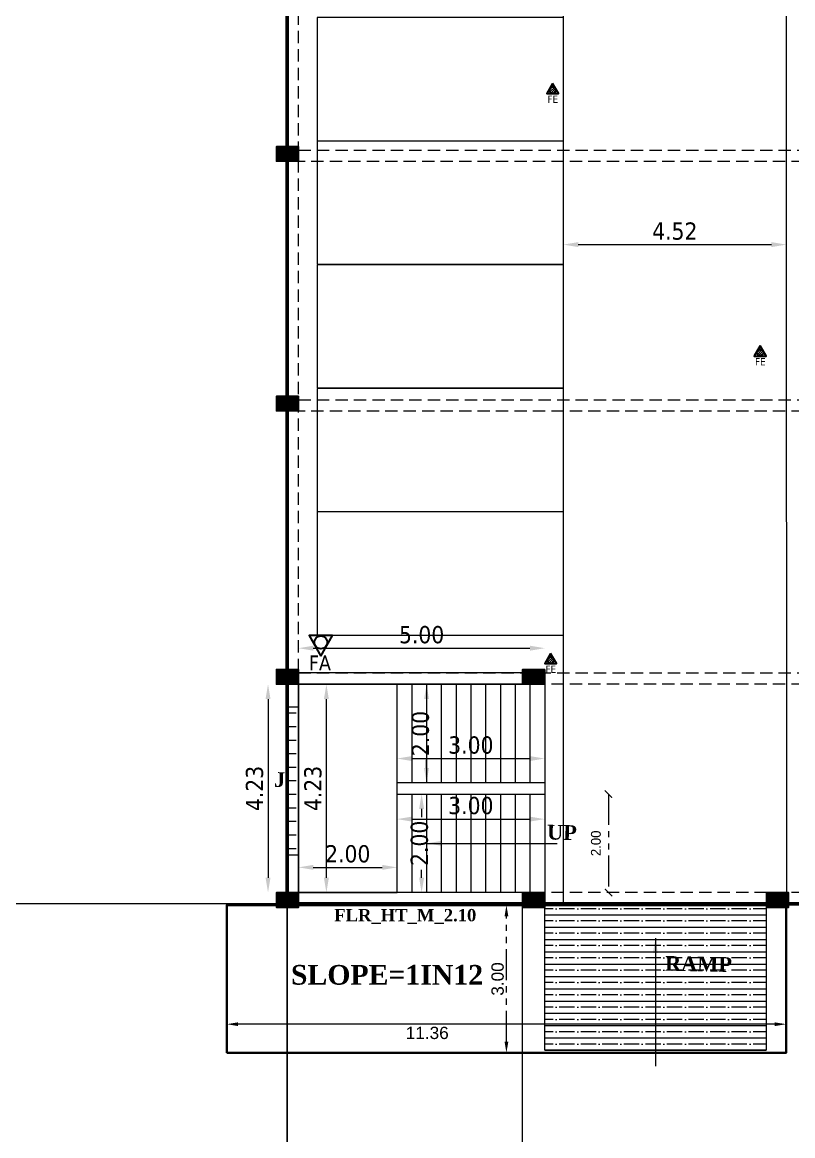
# Model space of a CAD drawing. Header units: metres. Extents: x -44 to 239, y -4 to 219.
# Drawn here: x 11.71 to 27.36, y 112.31 to 134.92 of the extents above; entities that cross this region are included whole.
import ezdxf

# ---------------------------------------------------------------- set-up
doc = ezdxf.new("R2010")
doc.units = ezdxf.units.M
doc.header["$MEASUREMENT"] = 0
doc.linetypes.add('001- GROUND FLOOR PLAN$0$HIDDEN', pattern=[0.375, 0.25, -0.125])
doc.linetypes.add('PHANTOM2', pattern=[1.25, 0.625, -0.125, 0.125, -0.125, 0.125, -0.125])
for name, color, linetype in [('0 @ 1', 7, 'Continuous'), ('BLK_1_INTERNAL_VEHICULAR_ACCESS', 161, 'Continuous'), ('BLK_1_LVL_0_SIDE_SETBACK2', 102, 'Continuous'), ('BLK_2_COVERED_AREA', 140, 'Continuous'), ('BLK_2_FLR_0_BLT_UP_AREA', 8, 'Continuous'), ('BLK_2_FLR_0_EXIT_WIDTH_DOOR', 2, 'Continuous'), ('BLK_2_FLR_0_STAIR_1', 1, 'Continuous'), ('BLK_2_FLR_0_STAIR_1 @ 1', 1, 'Continuous'), ('BLK_2_FLR_0_STAIR_1_FLIGHT_1', 7, 'Continuous'), ('BLK_2_FLR_0_STAIR_1_FLIGHT_1 @ 1', 7, 'Continuous'), ('BLK_2_FLR_0_STAIR_1_FLIGHT_2', 7, 'Continuous'), ('BLK_2_FLR_0_STAIR_1_FLIGHT_2 @ 1', 7, 'Continuous'), ('BLK_2_FLR_0_STAIR_1_LANDING_1', 7, 'Continuous'), ('BLK_2_FLR_0_STAIR_1_LANDING_1 @ 1', 7, 'Continuous'), ('BLK_2_FLR_0_STILT', 7, 'Continuous'), ('BLK_2_LVL_0_BLDG_FOOT_PRINT', 1, 'Continuous'), ('BLK_2_LVL_0_FRONT_SETBACK', 2, 'Continuous'), ('BLK_2_LVL_0_SIDE_SETBACK1', 171, 'Continuous'), ('DISTANCE_BLK', 238, 'Continuous'), ('DRIVE_WAY', 254, 'Continuous'), ('PARKING_SLOT', 30, 'Continuous'), ('PER_AISLE_WIDTH', 5, 'Continuous'), ('PER_AISLE_WIDTH @ 1', 5, 'Continuous')]:
    doc.layers.add(name, color=color, linetype=linetype)
for name, color, linetype, lineweight in [('A-Column RCC', 6, 'Continuous', 30), ('A-Hatch Concrete-TC', 253, 'Continuous', 0), ('BLK_2_DA_RAMP_1', 161, 'Continuous', 0)]:
    doc.layers.add(name, color=color, linetype=linetype, lineweight=lineweight)
doc.styles.add('CODE', font='tahoma.ttf')
doc.styles.add('MtXpl_Times_New_Roma', font='timesbd.ttf')
doc.styles.add('style2', font='swiss.ttf')
doc.styles.add('USA TEXT', font='GOTHIC.TTF')
doc.dimstyles.new('1-100-ED', dxfattribs={"dimtxt": 0.2, "dimasz": 0.15, "dimexe": 0.18, "dimexo": 0.0625, "dimgap": 0.15, "dimtad": 1, "dimzin": 0, "dimdsep": 46, "dimtxsty": 'USA TEXT', "dimblk": 'ARCHTICK', "dimcen": 0.1, "dimse1": 1, "dimse2": 1, "dimclrd": 256, "dimclrt": 256, "dimadec": 0, "dimazin": 0, "dimtfac": 1, "dimtofl": 0, "dimtmove": 0, "dimatfit": 3, "dimldrblk": 'ARCHTICK', "dimfxl": 0, "dimtolj": 1, "dimtzin": 0, "dimarcsym": 0})
doc.dimstyles.new('OUTER', dxfattribs={"dimscale": 0, "dimtxt": 0.35, "dimasz": 0.3, "dimexe": 0.18, "dimexo": 0.0625, "dimgap": 0.09, "dimtad": 1, "dimzin": 0, "dimdsep": 46, "dimtxsty": 'CODE', "dimcen": 0.09, "dimse1": 1, "dimse2": 1, "dimclrd": 256, "dimclrt": 1, "dimadec": 0, "dimazin": 0, "dimtfac": 1, "dimtofl": 0, "dimtmove": 2, "dimatfit": 3, "dimfxl": 0, "dimtolj": 1, "dimtzin": 0, "dimarcsym": 0})
doc.dimstyles.new('PLAN', dxfattribs={"dimtxt": 0.25, "dimasz": 0.23, "dimexe": 0.18, "dimexo": 0, "dimgap": 0.05, "dimtad": 1, "dimzin": 2, "dimdsep": 46, "dimtxsty": 'style2', "dimcen": 0.09, "dimse1": 1, "dimse2": 1, "dimclrd": 70, "dimclre": 50, "dimclrt": 4, "dimadec": 0, "dimazin": 0, "dimtfac": 1, "dimtofl": 0, "dimtmove": 2, "dimatfit": 3, "dimfxl": 0, "dimtvp": 0.1, "dimtolj": 1, "dimtzin": 2, "dimarcsym": 0})
pattern_1 = [(360, (-1700.8469, 1714.7938), (1e-16, 0.275), [0.2, -0.075]), (90, (-1700.8469, 1714.7938), (-0.275, 1e-16), [0.2, -0.075])]
pattern_2 = [(45, (-52.225648, 105.8303), (-0.022097087, 0.022097087), [])]
pattern_3 = [(45, (-47.97172, 112.07458), (-0.022097087, 0.022097087), [])]
pattern_4 = [(45, (-52.185354, 117.405315), (-0.022097087, 0.022097087), [])]
pattern_5 = [(45, (-52.225648, 105.8303), (-0.022097087, 0.022097087), [])]
pattern_6 = [(45, (-47.97172, 112.07458), (-0.022097087, 0.022097087), [])]
pattern_7 = [(45, (-52.185354, 117.405315), (-0.022097087, 0.022097087), [])]

# ---------------------------------------------------------------- blocks, each defined once
blk = doc.blocks.new('*D433')
at = {"layer": 'BLK_2_DA_RAMP_1', "color": 1, "lineweight": -2}
blk.add_line((26.995, 114.573), (16.096, 114.573), dxfattribs=at)
at = {"layer": 'BLK_2_DA_RAMP_1', "color": 1}
for points in [[(16.096, 114.611), (16.096, 114.535), (15.866, 114.573)], [(26.995, 114.611), (26.995, 114.535), (27.225, 114.573)]]:
    blk.add_solid(points, dxfattribs=at)
at = {"layer": 'Defpoints', "color": 0}
for p in [(15.866, 116.963), (27.225, 116.963), (15.866, 114.573)]:
    blk.add_point(p, dxfattribs=at)
at = {"layer": 'BLK_2_DA_RAMP_1', "lineweight": 40, "insert": (19.937, 114.395), "char_height": 0.25, "attachment_point": 5, "rotation": 0, "style": 'style2'}
blk.add_mtext('\\A1;11.36', dxfattribs=at)
blk = doc.blocks.new('*D434')
at = {"layer": 'BLK_2_DA_RAMP_1', "color": 2, "linetype": 'PHANTOM2', "lineweight": -2}
blk.add_line((21.545, 114.219), (21.545, 116.763), dxfattribs=at)
at = {"layer": 'BLK_2_DA_RAMP_1', "color": 2}
for points in [[(21.507, 116.763), (21.584, 116.763), (21.545, 116.993)], [(21.507, 114.219), (21.584, 114.219), (21.545, 113.989)]]:
    blk.add_solid(points, dxfattribs=at)
at = {"layer": 'Defpoints', "color": 0}
for p in [(20.836, 116.993), (21.545, 116.993), (20.836, 113.989)]:
    blk.add_point(p, dxfattribs=at)
at = {"layer": 'BLK_2_DA_RAMP_1', "color": 2, "lineweight": 40, "insert": (21.367, 115.491), "char_height": 0.25, "attachment_point": 5, "rotation": 90, "style": 'style2'}
blk.add_mtext('\\A1;3.00', dxfattribs=at)
blk = doc.blocks.new('cq')
at = {"layer": 'A-Hatch Concrete-TC'}
h = blk.add_hatch(dxfattribs=at)
h.set_pattern_fill('ANSI31', scale=0.01, angle=90)
h.set_pattern_definition([(135, (0, 0), (-0.00088388347648, -0.00088388347648), [])])
h.paths.add_polyline_path([(8280.033, -864.633), (8280.033, -864.333), (8279.583, -864.333), (8279.583, -864.633)])
at = {"layer": 'A-Column RCC', "color": 7}
blk.add_lwpolyline([(8280.033, -864.633), (8280.033, -864.333), (8279.583, -864.333), (8279.583, -864.633)], close=True, dxfattribs=at)
blk = doc.blocks.new('*D771')
at = {"lineweight": -2, "ltscale": 2}
blk.add_line((31.852, 167.733), (31.852, 117.516), dxfattribs=at)
at = {"ltscale": 2}
for points in [[(31.768, 167.733), (31.935, 167.733), (31.852, 168.233)], [(31.768, 117.516), (31.935, 117.516), (31.852, 117.016)]]:
    blk.add_solid(points, dxfattribs=at)
at = {"layer": 'Defpoints', "color": 0, "ltscale": 2}
for p in [(30.583, 168.233), (24.826, 117.016), (31.852, 117.016)]:
    blk.add_point(p, dxfattribs=at)
at = {"color": 1, "lineweight": 20, "ltscale": 2, "insert": (31.501, 142.624), "char_height": 0.5, "attachment_point": 5, "rotation": 90, "style": 'CODE'}
blk.add_mtext('\\A1;51.22', dxfattribs=at)
blk = doc.blocks.new('_ArchTick')
at = {"color": 0, "linetype": 'ByBlock', "const_width": 0.15}
blk.add_lwpolyline([(-0.5, -0.5), (0.5, 0.5)], dxfattribs=at)
blk = doc.blocks.new('*D472')
at = {"layer": 'BLK_2_FLR_0_EXIT_WIDTH_DOOR', "linetype": 'PHANTOM2', "lineweight": -2}
blk.add_line((23.618, 119.246), (23.618, 117.246), dxfattribs=at)
at = {"layer": 'Defpoints', "color": 0}
for p in [(22.023, 119.246), (22.098, 117.246), (23.618, 117.246)]:
    blk.add_point(p, dxfattribs=at)
at = {"layer": 'BLK_2_FLR_0_EXIT_WIDTH_DOOR', "lineweight": -2, "xscale": 0.15, "yscale": 0.15, "zscale": 0.15}
for p, rotation in [((23.618, 119.246), 90), ((23.618, 117.246), 270)]:
    blk.add_blockref('_ArchTick', p, dxfattribs=dict(at, rotation=rotation))
at = {"layer": 'BLK_2_FLR_0_EXIT_WIDTH_DOOR', "insert": (23.363, 118.246), "char_height": 0.2, "attachment_point": 5, "rotation": 90, "style": 'USA TEXT'}
blk.add_mtext('\\A1;2.00', dxfattribs=at)
blk = doc.blocks.new('*D775')
at = {"layer": 'BLK_2_FLR_0_STAIR_1_LANDING_1', "lineweight": -2}
blk.add_line((17.889, 117.546), (17.889, 121.176), dxfattribs=at)
at = {"layer": 'BLK_2_FLR_0_STAIR_1_LANDING_1'}
for points in [[(17.839, 121.176), (17.939, 121.176), (17.889, 121.476)], [(17.839, 117.546), (17.939, 117.546), (17.889, 117.246)]]:
    blk.add_solid(points, dxfattribs=at)
at = {"layer": 'Defpoints', "color": 0}
for p in [(17.889, 121.476), (17.889, 121.476), (17.889, 117.246)]:
    blk.add_point(p, dxfattribs=at)
at = {"layer": 'BLK_2_FLR_0_STAIR_1_LANDING_1', "color": 1, "insert": (17.617, 119.361), "char_height": 0.35, "attachment_point": 5, "rotation": 90, "style": 'CODE'}
blk.add_mtext('\\A1;4.23', dxfattribs=at)
blk = doc.blocks.new('*D776')
at = {"layer": 'BLK_2_FLR_0_STAIR_1_LANDING_1', "lineweight": -2}
blk.add_line((17.623, 117.758), (19.023, 117.758), dxfattribs=at)
at = {"layer": 'BLK_2_FLR_0_STAIR_1_LANDING_1'}
for points in [[(17.623, 117.808), (17.623, 117.708), (17.323, 117.758)], [(19.023, 117.808), (19.023, 117.708), (19.323, 117.758)]]:
    blk.add_solid(points, dxfattribs=at)
at = {"layer": 'Defpoints', "color": 0}
for p in [(17.323, 117.758), (19.323, 117.758), (19.323, 117.758)]:
    blk.add_point(p, dxfattribs=at)
at = {"layer": 'BLK_2_FLR_0_STAIR_1_LANDING_1', "color": 1, "insert": (18.323, 118.031), "char_height": 0.35, "attachment_point": 5, "style": 'CODE'}
blk.add_mtext('\\A1;2.00', dxfattribs=at)
blk = doc.blocks.new('*D777')
at = {"layer": 'BLK_2_FLR_0_STAIR_1_FLIGHT_2', "lineweight": -2}
for p, q in [((19.923, 121.176), (19.923, 121.01)), ((19.923, 119.776), (19.923, 119.941))]:
    blk.add_line(p, q, dxfattribs=at)
at = {"layer": 'BLK_2_FLR_0_STAIR_1_FLIGHT_2'}
for points in [[(19.873, 121.176), (19.973, 121.176), (19.923, 121.476)], [(19.873, 119.776), (19.973, 119.776), (19.923, 119.476)]]:
    blk.add_solid(points, dxfattribs=at)
at = {"layer": 'Defpoints', "color": 0}
for p in [(19.323, 121.476), (19.323, 119.476), (19.923, 119.476)]:
    blk.add_point(p, dxfattribs=at)
at = {"layer": 'BLK_2_FLR_0_STAIR_1_FLIGHT_2', "color": 1, "insert": (19.8, 120.476), "char_height": 0.35, "attachment_point": 5, "rotation": 90, "style": 'CODE'}
blk.add_mtext('\\A1;2.00', dxfattribs=at)
blk = doc.blocks.new('*D778')
at = {"layer": 'BLK_2_FLR_0_STAIR_1_FLIGHT_2', "lineweight": -2}
blk.add_line((19.623, 119.968), (22.023, 119.968), dxfattribs=at)
at = {"layer": 'BLK_2_FLR_0_STAIR_1_FLIGHT_2'}
for points in [[(19.623, 120.018), (19.623, 119.918), (19.323, 119.968)], [(22.023, 120.018), (22.023, 119.918), (22.323, 119.968)]]:
    blk.add_solid(points, dxfattribs=at)
at = {"layer": 'Defpoints', "color": 0}
for p in [(22.323, 119.968), (19.323, 119.476), (22.323, 119.476)]:
    blk.add_point(p, dxfattribs=at)
at = {"layer": 'BLK_2_FLR_0_STAIR_1_FLIGHT_2', "color": 1, "insert": (20.823, 120.24), "char_height": 0.35, "attachment_point": 5, "style": 'CODE'}
blk.add_mtext('\\A1;3.00', dxfattribs=at)
blk = doc.blocks.new('*D779')
at = {"layer": 'BLK_2_FLR_0_STAIR_1_FLIGHT_1', "lineweight": -2}
for p, q in [((19.823, 118.946), (19.823, 118.78)), ((19.823, 117.546), (19.823, 117.711))]:
    blk.add_line(p, q, dxfattribs=at)
at = {"layer": 'BLK_2_FLR_0_STAIR_1_FLIGHT_1'}
for points in [[(19.773, 118.946), (19.873, 118.946), (19.823, 119.246)], [(19.773, 117.546), (19.873, 117.546), (19.823, 117.246)]]:
    blk.add_solid(points, dxfattribs=at)
at = {"layer": 'Defpoints', "color": 0}
for p in [(19.623, 119.246), (19.623, 117.246), (19.823, 117.246)]:
    blk.add_point(p, dxfattribs=at)
at = {"layer": 'BLK_2_FLR_0_STAIR_1_FLIGHT_1', "color": 1, "insert": (19.78, 118.246), "char_height": 0.35, "attachment_point": 5, "rotation": 90, "style": 'CODE'}
blk.add_mtext('\\A1;2.00', dxfattribs=at)
blk = doc.blocks.new('*D780')
at = {"layer": 'BLK_2_FLR_0_STAIR_1_FLIGHT_1', "lineweight": -2}
blk.add_line((19.623, 118.738), (22.023, 118.738), dxfattribs=at)
at = {"layer": 'BLK_2_FLR_0_STAIR_1_FLIGHT_1'}
for points in [[(19.623, 118.788), (19.623, 118.688), (19.323, 118.738)], [(22.023, 118.788), (22.023, 118.688), (22.323, 118.738)]]:
    blk.add_solid(points, dxfattribs=at)
at = {"layer": 'Defpoints', "color": 0}
for p in [(19.323, 119.246), (22.323, 119.246), (22.323, 118.738)]:
    blk.add_point(p, dxfattribs=at)
at = {"layer": 'BLK_2_FLR_0_STAIR_1_FLIGHT_1', "color": 1, "insert": (20.823, 119.011), "char_height": 0.35, "attachment_point": 5, "style": 'CODE'}
blk.add_mtext('\\A1;3.00', dxfattribs=at)
blk = doc.blocks.new('*D781')
at = {"layer": 'BLK_2_FLR_0_STAIR_1', "lineweight": -2}
blk.add_line((17.623, 122.209), (22.023, 122.209), dxfattribs=at)
at = {"layer": 'BLK_2_FLR_0_STAIR_1'}
for points in [[(17.623, 122.259), (17.623, 122.159), (17.323, 122.209)], [(22.023, 122.259), (22.023, 122.159), (22.323, 122.209)]]:
    blk.add_solid(points, dxfattribs=at)
at = {"layer": 'Defpoints', "color": 0}
for p in [(22.323, 122.209), (17.323, 121.476), (22.323, 121.476)]:
    blk.add_point(p, dxfattribs=at)
at = {"layer": 'BLK_2_FLR_0_STAIR_1', "color": 1, "insert": (19.823, 122.481), "char_height": 0.35, "attachment_point": 5, "style": 'CODE'}
blk.add_mtext('\\A1;5.00', dxfattribs=at)
blk = doc.blocks.new('*D782')
at = {"layer": 'BLK_2_FLR_0_STAIR_1', "lineweight": -2}
blk.add_line((16.704, 121.176), (16.704, 117.546), dxfattribs=at)
at = {"layer": 'BLK_2_FLR_0_STAIR_1'}
for points in [[(16.654, 121.176), (16.754, 121.176), (16.704, 121.476)], [(16.654, 117.546), (16.754, 117.546), (16.704, 117.246)]]:
    blk.add_solid(points, dxfattribs=at)
at = {"layer": 'Defpoints', "color": 0}
for p in [(18.323, 121.476), (16.704, 117.246), (18.323, 117.246)]:
    blk.add_point(p, dxfattribs=at)
at = {"layer": 'BLK_2_FLR_0_STAIR_1', "color": 1, "insert": (16.432, 119.361), "char_height": 0.35, "attachment_point": 5, "rotation": 90, "style": 'CODE'}
blk.add_mtext('\\A1;4.23', dxfattribs=at)
blk = doc.blocks.new('*D757')
at = {"layer": 'Defpoints', "color": 0}
for p in [(22.704, 131.331, 800.872), (27.227, 131.333, 800.872), (27.227, 130.405)]:
    blk.add_point(p, dxfattribs=at)
at = {"layer": 'PER_AISLE_WIDTH', "lineweight": -2}
blk.add_line((23.004, 130.405), (26.927, 130.405), dxfattribs=at)
at = {"layer": 'PER_AISLE_WIDTH'}
for points in [[(23.004, 130.455), (23.004, 130.355), (22.704, 130.405)], [(26.927, 130.455), (26.927, 130.355), (27.227, 130.405)]]:
    blk.add_solid(points, dxfattribs=at)
at = {"layer": 'PER_AISLE_WIDTH', "color": 1, "insert": (24.965, 130.677), "char_height": 0.35, "attachment_point": 5, "style": 'CODE'}
blk.add_mtext('\\A1;4.52', dxfattribs=at)

msp = doc.modelspace()

# ---------------------------------------------------------------- hatches: boundary and pattern name
at = {"lineweight": 25}
h = msp.add_hatch(dxfattribs=at)
h.set_pattern_fill('ANSI31', color=256, scale=0.25)
h.set_pattern_definition(pattern_4)
h.paths.add_polyline_path([(22.41796, 133.54057, 1), (22.5491, 133.54057, 1)])
h = msp.add_hatch(dxfattribs=at)
h.set_pattern_fill('ANSI31', color=256, scale=0.25)
h.set_pattern_definition(pattern_4)
h.paths.add_polyline_path([(22.41796, 133.54057, 1), (22.5491, 133.54057, 1)])
h = msp.add_hatch(dxfattribs=at)
h.set_pattern_fill('ANSI31', color=256, scale=0.25)
h.set_pattern_definition(pattern_7)
h.paths.add_polyline_path([(22.41796, 133.54057, 1), (22.5491, 133.54057, 1)])
h = msp.add_hatch(dxfattribs=at)
h.set_pattern_fill('ANSI31', color=256, scale=0.25)
h.set_pattern_definition(pattern_7)
h.paths.add_polyline_path([(22.41796, 133.54057, 1), (22.5491, 133.54057, 1)])
h = msp.add_hatch(dxfattribs=at)
h.set_pattern_fill('ANSI31', color=256, scale=0.25)
h.set_pattern_definition(pattern_3)
h.paths.add_polyline_path([(26.6316, 128.20984, 1), (26.76274, 128.20984, 1)])
h = msp.add_hatch(dxfattribs=at)
h.set_pattern_fill('ANSI31', color=256, scale=0.25)
h.set_pattern_definition(pattern_3)
h.paths.add_polyline_path([(26.6316, 128.20984, 1), (26.76274, 128.20984, 1)])
h = msp.add_hatch(dxfattribs=at)
h.set_pattern_fill('ANSI31', color=256, scale=0.25)
h.set_pattern_definition(pattern_6)
h.paths.add_polyline_path([(26.6316, 128.20984, 1), (26.76274, 128.20984, 1)])
h = msp.add_hatch(dxfattribs=at)
h.set_pattern_fill('ANSI31', color=256, scale=0.25)
h.set_pattern_definition(pattern_6)
h.paths.add_polyline_path([(26.6316, 128.20984, 1), (26.76274, 128.20984, 1)])
h = msp.add_hatch(dxfattribs=at)
h.set_pattern_fill('ANSI31', color=256, scale=0.25)
h.set_pattern_definition(pattern_2)
h.paths.add_polyline_path([(22.37767, 121.96556, 1), (22.50881, 121.96556, 1)])
h = msp.add_hatch(dxfattribs=at)
h.set_pattern_fill('ANSI31', color=256, scale=0.25)
h.set_pattern_definition(pattern_2)
h.paths.add_polyline_path([(22.37767, 121.96556, 1), (22.50881, 121.96556, 1)])
h = msp.add_hatch(dxfattribs=at)
h.set_pattern_fill('ANSI31', color=256, scale=0.25)
h.set_pattern_definition(pattern_5)
h.paths.add_polyline_path([(22.37767, 121.96556, 1), (22.50881, 121.96556, 1)])
h = msp.add_hatch(dxfattribs=at)
h.set_pattern_fill('ANSI31', color=256, scale=0.25)
h.set_pattern_definition(pattern_5)
h.paths.add_polyline_path([(22.37767, 121.96556, 1), (22.50881, 121.96556, 1)])
at = {"lineweight": 20}
h = msp.add_hatch(dxfattribs=at)
h.set_pattern_fill('ANGLE')
h.set_pattern_definition(pattern_1)
h.paths.add_polyline_path([(17.32337, 121.01549), (17.09414, 121.01549), (17.0975, 118.01549), (17.32337, 118.01549)])
h = msp.add_hatch(dxfattribs=at)
h.set_pattern_fill('ANGLE')
h.set_pattern_definition(pattern_1)
h.paths.add_polyline_path([(17.32337, 121.01549), (17.09414, 121.01549), (17.0975, 118.01549), (17.32337, 118.01549)])
h = msp.add_hatch()
h.set_pattern_fill('ANSI35', color=256, angle=135)
h.set_pattern_definition([(180, (-1776.82037, 1714.7938), (0, -0.25), []), (180, (-1776.94537, 1714.9188), (0, -0.25), [0.3125, -0.0625, 0, -0.0625])])
h.paths.add_polyline_path([(22.32337, 117.01595), (22.32337, 114.04243), (26.82209, 114.04243), (26.82209, 117.01595)])

# ---------------------------------------------------------------- linework, layer by layer
at = {"color": 7, "linetype": '001- GROUND FLOOR PLAN$0$HIDDEN', "lineweight": 20}
for p, q in [((17.32337, 132.32595, 800.872), (30.58337, 132.32595, 800.872)), ((17.32337, 132.32595, 800.872), (30.58337, 132.32595, 800.872)), ((30.58337, 132.09595, 800.872), (17.32337, 132.09595, 800.872)), ((30.58337, 132.09595, 800.872), (17.32337, 132.09595, 800.872)), ((17.32337, 127.25595, 800.872), (30.58337, 127.25595, 800.872)), ((17.32337, 127.25595, 800.872), (30.58337, 127.25595, 800.872)), ((30.58337, 127.02595, 800.872), (17.32337, 127.02595, 800.872)), ((30.58337, 127.02595, 800.872), (17.32337, 127.02595, 800.872)), ((17.32337, 121.70595, 800.872), (30.58337, 121.70595, 800.872)), ((17.32337, 121.70595, 800.872), (30.58337, 121.70595, 800.872)), ((30.58337, 121.47595, 800.872), (17.32337, 121.47595, 800.872)), ((30.58337, 121.47595, 800.872), (17.32337, 121.47595, 800.872))]:
    msp.add_line(p, q, dxfattribs=at)
at = {"color": 7, "lineweight": 20}
for p, q in [((17.32337, 121.70595, 800.872), (17.09337, 121.70595, 800.872)), ((17.09337, 121.70595, 800.872), (17.09837, 117.24595, 800.872)), ((17.32337, 121.70595, 800.872), (17.09337, 121.70595, 800.872)), ((17.09337, 121.70595, 800.872), (17.09837, 117.24595, 800.872)), ((17.32337, 117.24595, 800.872), (17.32337, 121.47595, 800.872)), ((17.32337, 117.24595, 800.872), (17.32337, 121.47595, 800.872)), ((19.92337, 121.47595, 800.872), (19.92337, 119.47595, 800.872)), ((20.52337, 121.47595, 800.872), (20.52337, 119.47595, 800.872)), ((20.82337, 121.47595, 800.872), (20.82337, 119.47595, 800.872)), ((21.12337, 121.47595, 800.872), (21.12337, 119.47595, 800.872)), ((21.42337, 121.47595, 800.872), (21.42337, 119.47595, 800.872)), ((21.72337, 121.47595, 800.872), (21.72337, 119.47595, 800.872)), ((22.02337, 121.47595, 800.872), (22.02337, 119.47595, 800.872)), ((17.09414, 121.01549, 800.872), (17.32337, 121.01549, 800.872)), ((17.09414, 121.01549, 800.872), (17.32337, 121.01549, 800.872)), ((19.62337, 119.24595, 800.872), (19.62337, 117.24595, 800.872)), ((19.92337, 119.24595, 800.872), (19.92337, 117.24595, 800.872)), ((20.22337, 119.24595, 800.872), (20.22337, 117.24595, 800.872)), ((20.52337, 119.24595, 800.872), (20.52337, 117.24595, 800.872)), ((20.82337, 119.24595, 800.872), (20.82337, 117.24595, 800.872)), ((21.12337, 119.24595, 800.872), (21.12337, 117.24595, 800.872)), ((21.42337, 119.24595, 800.872), (21.42337, 117.24595, 800.872)), ((21.72337, 119.24595, 800.872), (21.72337, 117.24595, 800.872)), ((22.02337, 119.24595, 800.872), (22.02337, 117.24595, 800.872)), ((17.09414, 118.01549, 800.872), (17.32337, 118.01549, 800.872)), ((17.09414, 118.01549, 800.872), (17.32337, 118.01549, 800.872)), ((21.87337, 117.01595, 800.872), (17.32337, 117.01595, 800.872)), ((21.87337, 117.01595, 800.872), (17.32337, 117.01595, 800.872))]:
    msp.add_line(p, q, dxfattribs=at)
at = {"color": 7, "linetype": '001- GROUND FLOOR PLAN$0$HIDDEN', "lineweight": 20, "elevation": 800.872}
msp.add_lwpolyline([(17.32337, 117.24595), (17.32337, 168.00295), (30.58337, 168.00295), (30.58337, 117.24595)], close=True, dxfattribs=at)
at = {"lineweight": 35, "elevation": 800.872}
for points in [[(22.48353, 133.67899), (22.36366, 133.47136), (22.60341, 133.47136)], [(22.48353, 133.67899), (22.36366, 133.47136), (22.60341, 133.47136)], [(22.48353, 133.67899), (22.36366, 133.47136), (22.60341, 133.47136)], [(22.48353, 133.67899), (22.36366, 133.47136), (22.60341, 133.47136)], [(26.69717, 128.34825), (26.5773, 128.14063), (26.81704, 128.14063)], [(26.69717, 128.34825), (26.5773, 128.14063), (26.81704, 128.14063)], [(26.69717, 128.34825), (26.5773, 128.14063), (26.81704, 128.14063)], [(26.69717, 128.34825), (26.5773, 128.14063), (26.81704, 128.14063)], [(17.77651, 122.05028), (18.01626, 122.46554), (17.53677, 122.46554)], [(17.77651, 122.05028), (18.01626, 122.46554), (17.53677, 122.46554)], [(17.77651, 122.05028), (18.01626, 122.46554), (17.53677, 122.46554)], [(17.77651, 122.05028), (18.01626, 122.46554), (17.53677, 122.46554)], [(22.44324, 122.10398), (22.32337, 121.89635), (22.56311, 121.89635)], [(22.44324, 122.10398), (22.32337, 121.89635), (22.56311, 121.89635)], [(22.44324, 122.10398), (22.32337, 121.89635), (22.56311, 121.89635)], [(22.44324, 122.10398), (22.32337, 121.89635), (22.56311, 121.89635)]]:
    msp.add_lwpolyline(points, close=True, dxfattribs=at)
at = {"color": 7, "lineweight": 20, "elevation": 800.872}
for points in [[(22.32337, 121.70595), (17.32337, 121.70595)], [(22.32337, 121.70595), (17.32337, 121.70595)], [(22.32337, 121.47595), (17.32337, 121.47595)], [(22.32337, 121.47595), (17.32337, 121.47595)], [(21.87337, 117.24595), (17.32337, 117.24595)], [(21.87337, 117.24595), (17.32337, 117.24595)]]:
    msp.add_lwpolyline(points, dxfattribs=at)
at = {"color": 1, "elevation": 800.872}
msp.add_lwpolyline([(22.32337, 114.04243), (22.32337, 117.01595), (26.82209, 117.01595), (26.82209, 114.04243)], close=True, dxfattribs=at)
at = {"lineweight": 35}
for centre, radius in [((22.48353, 133.54057, 800.872), 0.06557), ((22.48353, 133.54057, 800.872), 0.06557), ((22.48353, 133.54057, 800.872), 0.06557), ((22.48353, 133.54057, 800.872), 0.06557), ((26.69717, 128.20984, 800.872), 0.06557), ((26.69717, 128.20984, 800.872), 0.06557), ((26.69717, 128.20984, 800.872), 0.06557), ((26.69717, 128.20984, 800.872), 0.06557), ((17.77651, 122.32712, 800.872), 0.13114), ((17.77651, 122.32712, 800.872), 0.13114), ((17.77651, 122.32712, 800.872), 0.13114), ((17.77651, 122.32712, 800.872), 0.13114), ((22.44324, 121.96556, 800.872), 0.06557), ((22.44324, 121.96556, 800.872), 0.06557), ((22.44324, 121.96556, 800.872), 0.06557), ((22.44324, 121.96556, 800.872), 0.06557)]:
    msp.add_circle(centre, radius, dxfattribs=at)
at = {"layer": 'BLK_1_INTERNAL_VEHICULAR_ACCESS', "elevation": 800.872}
msp.add_lwpolyline([(37.22253, 168.33163), (37.22253, 196.79776), (-10.44671, 196.79764), (-10.45737, 111.01831), (17.09253, 111.01529), (17.09259, 168.33163)], close=True, dxfattribs=at)
at = {"layer": 'BLK_1_LVL_0_SIDE_SETBACK2', "elevation": 800.872}
msp.add_lwpolyline([(31.22253, 174.33163), (31.22254, 190.79775), (38.03085, 190.79775), (38.03085, 117.01595), (11.09253, 117.01595), (11.0926, 174.33163)], close=True, dxfattribs=at)
at = {"layer": 'BLK_2_COVERED_AREA', "lineweight": 60, "elevation": 800.872}
msp.add_lwpolyline([(17.09337, 117.01595), (17.09337, 168.23295), (30.81337, 168.23295), (30.81337, 117.01595)], close=True, dxfattribs=at)
at = {"layer": 'BLK_2_DA_RAMP_1', "color": 1, "lineweight": 40, "elevation": 800.872}
msp.add_lwpolyline([(15.86588, 113.98948), (27.22497, 113.98948), (27.22497, 116.993), (15.86588, 116.993)], close=True, dxfattribs=at)
at = {"layer": 'BLK_2_FLR_0_BLT_UP_AREA', "color": 8, "lineweight": 20, "elevation": 800.872}
msp.add_lwpolyline([(17.09337, 117.01595), (17.09337, 168.23295), (30.81337, 168.23295), (30.81337, 117.01595)], close=True, dxfattribs=at)
at = {"layer": 'BLK_2_FLR_0_STAIR_1', "color": 1, "elevation": 800.872}
msp.add_lwpolyline([(17.32337, 121.47595), (22.32337, 121.47595), (22.32337, 117.24595), (17.32337, 117.24595)], close=True, dxfattribs=at)
at = {"layer": 'BLK_2_FLR_0_STAIR_1_FLIGHT_1', "lineweight": 20}
for p, q in [((19.62337, 119.24595, 800.872), (19.62337, 117.24595, 800.872)), ((19.92337, 119.24595, 800.872), (19.92337, 117.24595, 800.872)), ((20.22337, 119.24595, 800.872), (20.22337, 117.24595, 800.872)), ((20.52337, 119.24595, 800.872), (20.52337, 117.24595, 800.872)), ((20.82337, 119.24595, 800.872), (20.82337, 117.24595, 800.872)), ((21.12337, 119.24595, 800.872), (21.12337, 117.24595, 800.872)), ((21.42337, 119.24595, 800.872), (21.42337, 117.24595, 800.872)), ((21.72337, 119.24595, 800.872), (21.72337, 117.24595, 800.872)), ((22.02337, 119.24595, 800.872), (22.02337, 117.24595, 800.872))]:
    msp.add_line(p, q, dxfattribs=at)
at = {"layer": 'BLK_2_FLR_0_STAIR_1_FLIGHT_1', "elevation": 800.872}
msp.add_lwpolyline([(19.32337, 119.24595), (22.32337, 119.24595), (22.32337, 117.24595), (19.32337, 117.24595)], close=True, dxfattribs=at)
at = {"layer": 'BLK_2_FLR_0_STAIR_1_FLIGHT_2', "lineweight": 20}
for p, q in [((19.62337, 121.47595, 800.872), (19.62337, 119.47595, 800.872)), ((20.22337, 121.47595, 800.872), (20.22337, 119.47595, 800.872)), ((20.52337, 121.47595, 800.872), (20.52337, 119.47595, 800.872)), ((20.82337, 121.47595, 800.872), (20.82337, 119.47595, 800.872)), ((21.12337, 121.47595, 800.872), (21.12337, 119.47595, 800.872)), ((21.42337, 121.47595, 800.872), (21.42337, 119.47595, 800.872)), ((21.72337, 121.47595, 800.872), (21.72337, 119.47595, 800.872)), ((22.02337, 121.47595, 800.872), (22.02337, 119.47595, 800.872))]:
    msp.add_line(p, q, dxfattribs=at)
at = {"layer": 'BLK_2_FLR_0_STAIR_1_FLIGHT_2', "color": 2, "lineweight": 20}
msp.add_line((19.92337, 121.47595, 800.872), (19.92337, 119.47595, 800.872), dxfattribs=at)
at = {"layer": 'BLK_2_FLR_0_STAIR_1_FLIGHT_2', "elevation": 800.872}
msp.add_lwpolyline([(19.32337, 121.47595), (22.32337, 121.47595), (22.32337, 119.47595), (19.32337, 119.47595)], close=True, dxfattribs=at)
at = {"layer": 'BLK_2_FLR_0_STAIR_1_LANDING_1', "elevation": 800.872}
msp.add_lwpolyline([(19.32337, 121.47595), (17.32337, 121.47595), (17.32337, 117.24595), (19.32337, 117.24595)], close=True, dxfattribs=at)
at = {"layer": 'BLK_2_FLR_0_STILT', "lineweight": 20, "elevation": 800.872}
msp.add_lwpolyline([(17.09337, 117.01595), (17.09337, 168.23295), (30.81337, 168.23295), (30.81337, 117.01595)], close=True, dxfattribs=at)
at = {"layer": 'BLK_2_LVL_0_BLDG_FOOT_PRINT', "lineweight": 60, "elevation": 800.872}
msp.add_lwpolyline([(17.09337, 117.01595), (17.09337, 168.23295), (30.81337, 168.23295), (30.81337, 117.01595)], close=True, dxfattribs=at)
at = {"layer": 'BLK_2_LVL_0_FRONT_SETBACK', "elevation": 800.872}
msp.add_lwpolyline([(17.09337, 117.01595), (17.08337, 83.35908), (30.80337, 93.6034), (30.80337, 117.01595)], close=True, dxfattribs=at)
at = {"layer": 'BLK_2_LVL_0_SIDE_SETBACK1', "elevation": 800.872}
msp.add_lwpolyline([(17.09337, 168.23296), (17.09337, 117.01595), (-10.48268, 117.01597), (-12.46403, 168.23295)], close=True, dxfattribs=at)
at = {"layer": 'DISTANCE_BLK', "elevation": 800.872}
msp.add_lwpolyline([(17.09337, 117.01595), (17.09337, 168.23295), (30.81337, 168.23295), (30.81337, 117.01595)], close=True, dxfattribs=at)
at = {"layer": 'DRIVE_WAY', "color": 255, "elevation": 800.872}
msp.add_lwpolyline([(21.87337, 117.01595), (27.87337, 117.01595), (27.87337, 103.89571), (21.87337, 99.41568)], close=True, dxfattribs=at)
at = {"layer": 'PARKING_SLOT', "color": 30, "lineweight": 20, "elevation": 800.872}
for points in [[(17.70372, 135.01571), (17.70372, 132.51571), (22.70372, 132.51571), (22.70372, 135.01571)], [(17.70372, 132.50571), (17.70372, 130.00571), (22.70372, 130.00571), (22.70372, 132.50571)], [(17.70372, 129.99571), (17.70372, 127.49571), (22.70372, 127.49571), (22.70372, 129.99571)], [(17.70372, 127.48571), (17.70372, 124.98571), (22.70372, 124.98571), (22.70372, 127.48571)], [(17.70372, 124.97571), (17.70372, 122.47571), (22.70372, 122.47571), (22.70372, 124.97571)]]:
    msp.add_lwpolyline(points, close=True, dxfattribs=at)
at = {"layer": 'PER_AISLE_WIDTH', "color": 5, "elevation": 800.872}
msp.add_lwpolyline([(27.23211, 117.01595), (22.70372, 117.01595), (22.70372, 163.54295), (27.21513, 163.54295)], close=True, dxfattribs=at)

# ---------------------------------------------------------------- block references
at = {"color": 7, "lineweight": 20, "xscale": -1, "rotation": 180}
for p in [(-8262.70996, -732.23657, 800.872), (-8262.70996, -732.23657, 800.872), (-8262.70996, -737.30657, 800.872), (-8262.70996, -737.30657, 800.872), (-8262.70996, -742.85657, 800.872), (-8257.70996, -742.85657, 800.872), (-8257.70996, -742.85657, 800.872), (-8262.70996, -747.38657, 800.872), (-8257.70996, -747.38657, 800.872), (-8257.70996, -747.38657, 800.872)]:
    msp.add_blockref('cq', p, dxfattribs=at)
at = {"color": 7, "lineweight": 20, "rotation": 180}
msp.add_blockref('cq', (8306.85669, -747.38657, 800.872), dxfattribs=at)
msp.add_blockref('cq', (8306.85669, -747.38657, 800.872), dxfattribs=at)

# ---------------------------------------------------------------- texts
at = {"lineweight": 35, "style": 'CODE'}
for s, height, p in [('FE', 0.15, (22.38138, 133.28097, 800.872)), ('FE', 0.15, (22.38138, 133.28097, 800.872)), ('FE', 0.15, (22.38138, 133.28097, 800.872)), ('FE', 0.15, (22.38138, 133.28097, 800.872)), ('FE', 0.15, (26.59502, 127.95023, 800.872)), ('FE', 0.15, (26.59502, 127.95023, 800.872)), ('FE', 0.15, (26.59502, 127.95023, 800.872)), ('FE', 0.15, (26.59502, 127.95023, 800.872)), ('FA', 0.3, (17.53564, 121.7607, 800.872)), ('FA', 0.3, (17.53564, 121.7607, 800.872)), ('FE', 0.15, (22.34109, 121.70595, 800.872)), ('FE', 0.15, (22.34109, 121.70595, 800.872)), ('FE', 0.15, (22.34109, 121.70595, 800.872)), ('FE', 0.15, (22.34109, 121.70595, 800.872))]:
    msp.add_text(s, height=height, dxfattribs=at).set_placement(p)
at = {"color": 7, "lineweight": 20, "style": 'MtXpl_Times_New_Roma'}
for s, p in [('J', (16.825, 119.39341, 800.872)), ('J', (16.825, 119.39341, 800.872)), ('UP', (22.36846, 118.32417, 800.872)), ('UP', (22.36846, 118.32417, 800.872)), ('RAMP', (24.76368, 115.65965, 800.872))]:
    msp.add_text(s, height=0.3, rotation=358.871089, dxfattribs=at).set_placement(p)
at = {"layer": 'BLK_2_DA_RAMP_1', "color": 1, "lineweight": 40, "insert": (17.16916, 115.77591, 800.872), "char_height": 0.4, "width": 3.6832875, "attachment_point": 1, "rotation": 0.000043, "style": 'MtXpl_Times_New_Roma'}
msp.add_mtext('SLOPE=1IN12', dxfattribs=at)
at = {"layer": 'BLK_2_FLR_0_STAIR_1', "color": 1, "insert": (18.04901, 116.91264, 800.872), "char_height": 0.25, "width": 2.5822321, "attachment_point": 1, "style": 'MtXpl_Times_New_Roma'}
msp.add_mtext('FLR_HT_M_2.10', dxfattribs=at)

# ---------------------------------------------------------------- dimensions: what is measured, and where the dimension line sits
at = {"layer": '0 @ 1', "color": 7, "lineweight": 20, "ltscale": 2}
dim = msp.add_linear_dim(base=(31.85158, 117.01595, 800.872), p1=(30.58337, 168.23295, 800.872), p2=(24.82635, 117.01595, 800.872), angle=90, dimstyle='OUTER', override={"dimscale": 1, "dimtxt": 0.5, "dimasz": 0.5, "dimtad": 3, "dimtix": 0, "dimtofl": 0, "dimtmove": 2, "dimatfit": 3}, dxfattribs=at)
dim.commit()
dim.dimension.update_dxf_attribs({"geometry": '*D771', "text_midpoint": (31.50117, 142.62445, 800.872)})
at = {"layer": 'BLK_2_DA_RAMP_1', "color": 1, "lineweight": 40}
dim = msp.add_linear_dim(base=(15.86588, 114.57306, 800.872), p1=(27.22497, 116.96301, 800.872), p2=(15.86588, 116.963, 800.872), angle=180.000043, dimstyle='PLAN', override={"dimclrd": 1, "dimclrt": 256, "dimfxl": 0.18, "dimfxlon": 1, "dimarcsym": 2}, dxfattribs=at)
dim.commit()
dim.dimension.update_dxf_attribs({"geometry": '*D433', "text_midpoint": (19.937, 114.39458, 800.872), "dimtype": 160})
at = {"layer": 'BLK_2_DA_RAMP_1', "color": 2, "lineweight": 40}
dim = msp.add_linear_dim(base=(21.54542, 116.993, 800.872), p1=(20.83617, 113.98948, 800.872), p2=(20.83617, 116.993, 800.872), angle=270.000043, dimstyle='PLAN', override={"dimclrd": 2, "dimclrt": 2, "dimfxl": 0.18, "dimfxlon": 1, "dimarcsym": 2}, dxfattribs=at)
dim.commit()
dim.dimension.update_dxf_attribs({"geometry": '*D434', "text_midpoint": (21.36695, 115.49124, 800.872)})
at = {"layer": 'BLK_2_FLR_0_EXIT_WIDTH_DOOR'}
dim = msp.add_linear_dim(base=(23.61845, 117.24595, 800.872), p1=(22.02337, 119.24595, 800.872), p2=(22.09837, 117.24595, 800.872), angle=90, dimstyle='1-100-ED', override={"dimfxl": 75, "dimarcsym": 2}, dxfattribs=at)
dim.commit()
dim.dimension.update_dxf_attribs({"geometry": '*D472', "text_midpoint": (23.36342, 118.24595, 800.872)})
at = {"layer": 'BLK_2_FLR_0_STAIR_1 @ 1', "color": 1}
dim = msp.add_linear_dim(base=(22.32337, 122.20923, 800.872), p1=(17.32337, 121.47595, 800.872), p2=(22.32337, 121.47595, 800.872), dimstyle='OUTER', override={"dimscale": 1, "dimtix": 0, "dimtofl": 0, "dimtmove": 2, "dimatfit": 3}, dxfattribs=at)
dim.commit()
dim.dimension.update_dxf_attribs({"geometry": '*D781', "text_midpoint": (19.82337, 122.4814, 800.872)})
dim = msp.add_linear_dim(base=(16.70432, 117.24595, 800.872), p1=(18.32337, 121.47595, 800.872), p2=(18.32337, 117.24595, 800.872), angle=90, dimstyle='OUTER', override={"dimscale": 1, "dimtix": 0, "dimtofl": 0, "dimtmove": 2, "dimatfit": 3}, dxfattribs=at)
dim.commit()
dim.dimension.update_dxf_attribs({"geometry": '*D782', "text_midpoint": (16.43204, 119.36095, 800.872)})
at = {"layer": 'BLK_2_FLR_0_STAIR_1_FLIGHT_1 @ 1', "color": 1}
dim = msp.add_linear_dim(base=(22.32337, 118.7383, 800.872), p1=(19.32337, 119.24595, 800.872), p2=(22.32337, 119.24595, 800.872), dimstyle='OUTER', override={"dimscale": 1, "dimtix": 0, "dimtofl": 0, "dimtmove": 2, "dimatfit": 3}, dxfattribs=at)
dim.commit()
dim.dimension.update_dxf_attribs({"geometry": '*D780', "text_midpoint": (20.82337, 119.01059, 800.872)})
at = {"layer": 'BLK_2_FLR_0_STAIR_1_FLIGHT_1 @ 1', "color": 2}
dim = msp.add_linear_dim(base=(19.82337, 117.24595, 800.872), p1=(19.62337, 119.24595, 800.872), p2=(19.62337, 117.24595, 800.872), angle=90, dimstyle='OUTER', override={"dimscale": 1, "dimtix": 0, "dimtofl": 0, "dimtmove": 2, "dimatfit": 3}, dxfattribs=at)
dim.commit()
dim.dimension.update_dxf_attribs({"geometry": '*D779', "text_midpoint": (19.77974, 118.24595, 800.872), "dimtype": 128})
at = {"layer": 'BLK_2_FLR_0_STAIR_1_FLIGHT_2 @ 1', "color": 2}
dim = msp.add_linear_dim(base=(19.92337, 119.47595, 800.872), p1=(19.32337, 121.47595, 800.872), p2=(19.32337, 119.47595, 800.872), angle=90, dimstyle='OUTER', override={"dimscale": 1, "dimtix": 0, "dimtofl": 0, "dimtmove": 2, "dimatfit": 3}, dxfattribs=at)
dim.commit()
dim.dimension.update_dxf_attribs({"geometry": '*D777', "text_midpoint": (19.80027, 120.47595, 800.872), "dimtype": 128})
at = {"layer": 'BLK_2_FLR_0_STAIR_1_FLIGHT_2 @ 1', "color": 1}
dim = msp.add_linear_dim(base=(22.32337, 119.96803, 800.872), p1=(19.32337, 119.47595, 800.872), p2=(22.32337, 119.47595, 800.872), dimstyle='OUTER', override={"dimscale": 1, "dimtix": 0, "dimtofl": 0, "dimtmove": 2, "dimatfit": 3}, dxfattribs=at)
dim.commit()
dim.dimension.update_dxf_attribs({"geometry": '*D778', "text_midpoint": (20.82337, 120.24032, 800.872)})
at = {"layer": 'BLK_2_FLR_0_STAIR_1_LANDING_1 @ 1', "color": 1}
dim = msp.add_linear_dim(base=(17.88922, 121.47595, 800.872), p1=(17.88922, 117.24595, 800.872), p2=(17.88922, 121.47595, 800.872), angle=90, dimstyle='OUTER', override={"dimscale": 1, "dimtix": 0, "dimtofl": 0, "dimtmove": 2, "dimatfit": 3}, dxfattribs=at)
dim.commit()
dim.dimension.update_dxf_attribs({"geometry": '*D775', "text_midpoint": (17.61694, 119.36095, 800.872)})
at = {"layer": 'BLK_2_FLR_0_STAIR_1_LANDING_1 @ 1', "color": 2}
dim = msp.add_linear_dim(base=(19.32337, 117.75835, 800.872), p1=(17.32337, 117.75835, 800.872), p2=(19.32337, 117.75835, 800.872), dimstyle='OUTER', override={"dimscale": 1, "dimtix": 0, "dimtofl": 0, "dimtmove": 2, "dimatfit": 3}, dxfattribs=at)
dim.commit()
dim.dimension.update_dxf_attribs({"geometry": '*D776', "text_midpoint": (18.32337, 118.03064, 800.872)})
at = {"layer": 'PER_AISLE_WIDTH @ 1', "color": 5}
dim = msp.add_linear_dim(base=(27.22689, 130.40512), p1=(22.70372, 131.33089, 800.872), p2=(27.22689, 131.33254, 800.872), dimstyle='OUTER', override={"dimscale": 1, "dimtix": 0, "dimtofl": 0, "dimtmove": 2, "dimatfit": 3}, dxfattribs=at)
dim.commit()
dim.dimension.update_dxf_attribs({"geometry": '*D757', "text_midpoint": (24.9653, 130.67741)})

# ---------------------------------------------------------------- leaders
at = {"layer": '0 @ 1', "color": 7, "lineweight": 20}
msp.add_leader([(19.92337, 118.24595, 800.872), (22.57516, 118.24595, 800.872)], dimstyle='OUTER', override={"dimscale": 1, "dimgap": 0.09, "dimtad": 0}, dxfattribs=at)
msp.add_leader([(19.92337, 118.24595, 800.872), (22.57516, 118.24595, 800.872)], dimstyle='OUTER', override={"dimscale": 1, "dimgap": 0.09, "dimtad": 0}, dxfattribs=at)
at = {"layer": '0 @ 1', "color": 1}
msp.add_leader([(24.57169, 116.32208, 800.872), (24.57169, 113.7236, 800.872)], dimstyle='OUTER', override={"dimscale": 1, "dimgap": 0.09, "dimtad": 0}, dxfattribs=at)

doc.saveas('drawing.dxf')
